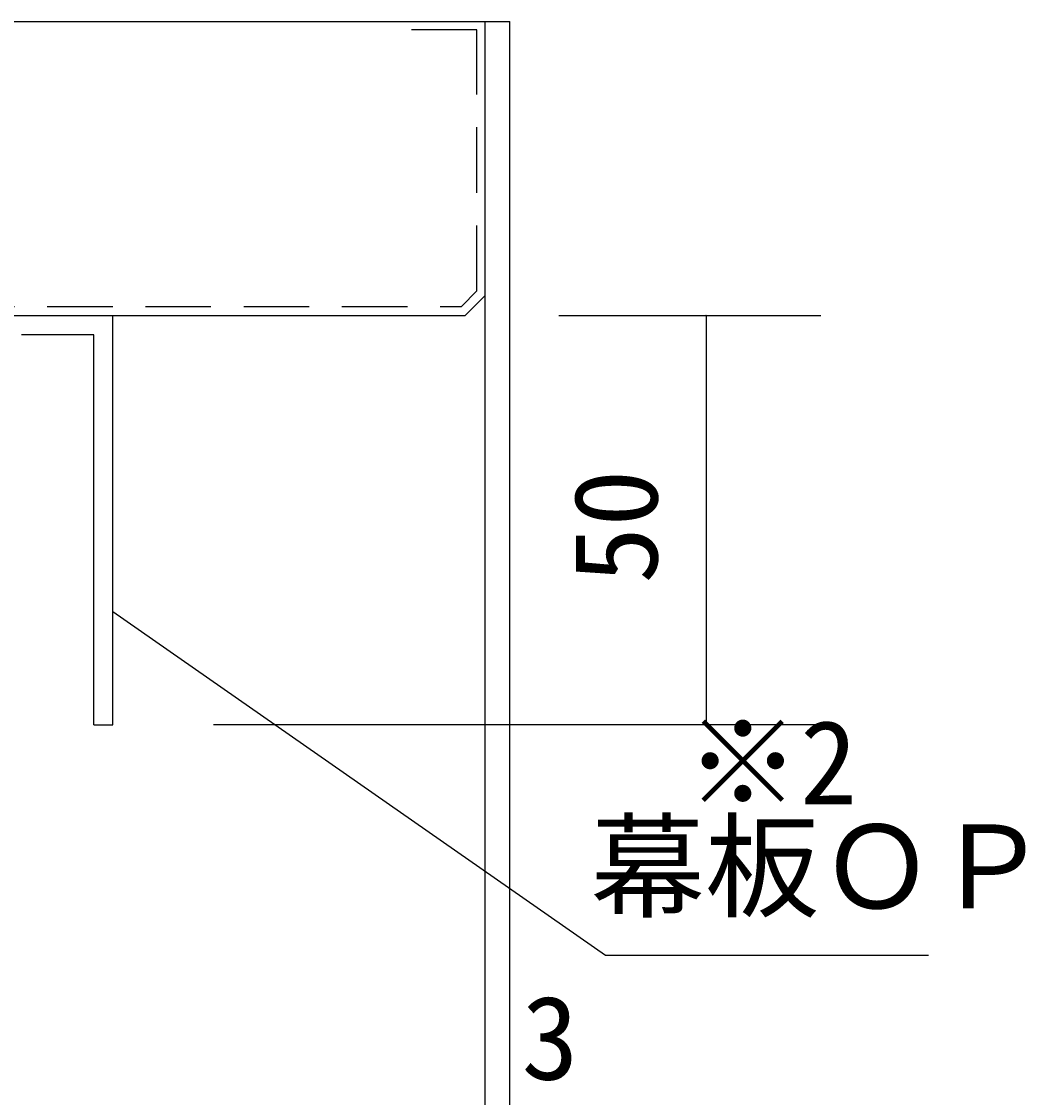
# Model space of a CAD drawing. Units: millimetres, scale not verified. Extents: x -800 to 800, y -554 to 554.
# Drawn here: x -367.3 to -244.6, y 293.3 to 424.9 of the extents above; entities that cross this region are included whole.
import ezdxf
from ezdxf.enums import TextEntityAlignment as Align

# ---------------------------------------------------------------- set-up
doc = ezdxf.new("R2010")
doc.units = ezdxf.units.MM
doc.header["$LTSCALE"] = 4
doc.linetypes.add('USER9', pattern=[3, 2, -1])
doc.layers.add('2-0', color=7, linetype='Continuous', lineweight=25)
doc.styles.add('ＭＳ ゴシック', font='')
doc.styles.get('ＭＳ ゴシック').set_extended_font_data('MS Gothic')

msp = doc.modelspace()

# ---------------------------------------------------------------- linework, layer by layer
at = {"layer": '2-0'}
for p, q in [((-403.289, 424.853), (-307.626, 424.853)), ((-310.624, 250), (-310.624, 424.854)), ((-307.626, 250), (-307.626, 424.854)), ((-313.126, 388.853), (-310.624, 391.353)), ((-313.126, 388.853), (-401.122, 388.853)), ((-356.124, 338.853), (-356.124, 388.853)), ((-269.625, 388.853), (-301.624, 388.853)), ((-283.625, 388.853), (-283.625, 338.852)), ((-283.585, 388.857), (-283.585, 388.853)), ((-358.425, 386.553), (-367.273, 386.553)), ((-358.425, 338.853), (-358.425, 386.553)), ((-358.425, 338.853), (-356.124, 338.853)), ((-269.625, 338.853), (-343.838, 338.853)), ((-283.585, 338.857), (-283.585, 338.853))]:
    msp.add_line(p, q, dxfattribs=at)
at = {"layer": '2-0', "linetype": 'USER9'}
msp.add_lwpolyline([(-401.123, 398.473), (-400.128, 398.473), (-400.128, 390.012), (-313.53, 390.012), (-311.625, 391.917), (-311.625, 423.857), (-321.579, 423.857)], dxfattribs=at)
at = {"layer": '2-0'}
msp.add_lwpolyline([(-356.124, 352.702), (-295.94, 310.701), (-256.445, 310.701)], dxfattribs=at)
for centre, radius, start, end in [((-283.63, 388.853), 0.0357, 176.86368, 183.13632), ((-283.626, 388.853), 0.0398, 182.98696, 188.83598), ((-283.63, 388.853), 0.0353, 164.31621, 170.33391), ((-283.632, 388.853), 0.0334, 170.33578, 176.68119), ((-283.625, 388.854), 0.0405, 188.83906, 194.52147), ((-283.628, 388.852), 0.0374, 158.61296, 164.3175), ((-283.624, 388.854), 0.0414, 194.52248, 200.03351), ((-283.626, 388.852), 0.0395, 153.18895, 158.61644), ((-283.623, 388.854), 0.0424, 200.03276, 205.384), ((-283.625, 388.851), 0.0415, 147.99327, 153.19382), ((-283.622, 388.854), 0.0432, 205.38184, 210.59811), ((-283.622, 388.855), 0.0439, 210.59491, 215.71121), ((-283.623, 388.85), 0.043, 142.96696, 147.99894), ((-283.622, 388.855), 0.0441, 215.70726, 220.76605), ((-283.622, 388.849), 0.0441, 138.04687, 142.97305), ((-283.622, 388.849), 0.0445, 133.16788, 138.05314), ((-283.622, 388.855), 0.044, 220.7616, 225.81061), ((-283.622, 388.849), 0.0443, 128.26434, 133.17417), ((-283.622, 388.854), 0.0433, 225.80588, 230.89625), ((-283.623, 388.85), 0.0434, 123.27096, 128.2705), ((-283.623, 388.853), 0.0422, 230.89146, 236.07603), ((-283.624, 388.851), 0.0419, 118.12406, 123.27677), ((-283.624, 388.852), 0.0407, 236.07148, 241.40286), ((-283.625, 388.851), 0.039, 241.39893, 246.92682), ((-283.624, 388.853), 0.04, 112.76352, 118.12918), ((-283.625, 388.855), 0.0379, 107.13619, 112.76742), ((-283.625, 388.849), 0.0371, 246.92406, 252.69157), ((-283.626, 388.857), 0.0358, 101.20105, 107.13811), ((-283.626, 388.847), 0.0352, 252.69067, 258.72916), ((-283.626, 388.859), 0.0339, 94.93645, 101.20006), ((-283.626, 388.846), 0.0336, 258.73093, 265.05365), ((-283.626, 388.858), 0.0349, 88.41011, 94.7463), ((-283.626, 388.847), 0.0349, 265.24313, 271.59418), ((-283.626, 388.85), 0.0427, 82.88488, 88.58275), ((-283.626, 388.855), 0.0425, 271.41494, 277.14461), ((-283.626, 388.85), 0.0421, 77.22644, 82.87995), ((-283.626, 388.854), 0.0415, 277.14969, 282.87773), ((-283.626, 388.851), 0.0418, 71.6405, 77.2228), ((-283.626, 388.853), 0.041, 282.88194, 288.57878), ((-283.626, 388.851), 0.0418, 66.1416, 71.63828), ((-283.626, 388.853), 0.0408, 288.58196, 294.22721), ((-283.626, 388.851), 0.0419, 60.73169, 66.14074), ((-283.626, 388.853), 0.0408, 294.22931, 299.81231), ((-283.626, 388.853), 0.0409, 299.81342, 305.33275), ((-283.626, 388.85), 0.0421, 55.40122, 60.73205), ((-283.626, 388.85), 0.0422, 50.13089, 55.4026), ((-283.626, 388.853), 0.0411, 305.33301, 310.79525), ((-283.626, 388.851), 0.0421, 44.89356, 50.13305), ((-283.626, 388.853), 0.0413, 310.7949, 316.21291), ((-283.626, 388.851), 0.0417, 39.65626, 44.89626), ((-283.626, 388.853), 0.0415, 316.21217, 321.60318), ((-283.626, 388.851), 0.0411, 34.3822, 39.65925), ((-283.627, 388.853), 0.0416, 321.60228, 326.98579), ((-283.625, 388.852), 0.0403, 29.03282, 34.38523), ((-283.627, 388.853), 0.0416, 326.98498, 332.38073), ((-283.624, 388.852), 0.0392, 23.5701, 29.03557), ((-283.626, 388.853), 0.0415, 332.38024, 337.80616), ((-283.623, 388.853), 0.0379, 17.95925, 23.5722), ((-283.626, 388.853), 0.0414, 337.80622, 343.27642), ((-283.622, 388.853), 0.0367, 12.1721, 17.96027), ((-283.627, 388.853), 0.0417, 354.38136, 0.00443), ((-283.626, 388.853), 0.0414, 343.27723, 348.80016), ((-283.62, 388.853), 0.0354, 6.19108, 12.17154), ((-283.626, 388.853), 0.0415, 348.80188, 354.37864), ((-283.631, 338.853), 0.0347, 170.49491, 176.68601), ((-283.633, 338.853), 0.0326, 176.72951, 183.27049), ((-283.631, 338.853), 0.0347, 183.31399, 189.50509), ((-283.628, 338.853), 0.0378, 164.74068, 170.49882), ((-283.628, 338.854), 0.0378, 189.50118, 195.25932), ((-283.625, 338.852), 0.0409, 159.36121, 164.74693), ((-283.625, 338.855), 0.0409, 195.25307, 200.63879), ((-283.622, 338.851), 0.0437, 154.28181, 159.36864), ((-283.622, 338.856), 0.0437, 200.63136, 205.71819), ((-283.62, 338.85), 0.0461, 149.42279, 154.28972), ((-283.62, 338.857), 0.0461, 205.71028, 210.57721), ((-283.619, 338.849), 0.0478, 144.70329, 149.43083), ((-283.619, 338.858), 0.0478, 210.56917, 215.29671), ((-283.618, 338.849), 0.0485, 140.04274, 144.71133), ((-283.618, 338.858), 0.0485, 215.28867, 219.95726), ((-283.618, 338.849), 0.0482, 135.36097, 140.05078), ((-283.618, 338.858), 0.0482, 219.94922, 224.63903), ((-283.619, 338.85), 0.047, 130.57777, 135.36901), ((-283.619, 338.857), 0.047, 224.63099, 229.42223), ((-283.62, 338.851), 0.0449, 125.61264, 130.58574), ((-283.62, 338.855), 0.0449, 229.41426, 234.38736), ((-283.622, 338.853), 0.0423, 120.38557, 125.62033), ((-283.622, 338.853), 0.0423, 234.37967, 239.61443), ((-283.623, 338.856), 0.0393, 114.81957, 120.39244), ((-283.623, 338.851), 0.0393, 239.60756, 245.18043), ((-283.625, 338.859), 0.0362, 108.84632, 114.8247), ((-283.625, 338.848), 0.0362, 245.1753, 251.15368), ((-283.626, 338.861), 0.0333, 102.41569, 108.84827), ((-283.626, 338.845), 0.0333, 251.15173, 257.58431), ((-283.626, 338.864), 0.0308, 95.50964, 102.41264), ((-283.626, 338.843), 0.0308, 257.58736, 264.49036), ((-283.626, 338.863), 0.0313, 88.22919, 95.29169), ((-283.626, 338.843), 0.0313, 264.70831, 271.77081), ((-283.626, 338.856), 0.0385, 82.08619, 88.41075), ((-283.626, 338.85), 0.0385, 271.58925, 277.91381), ((-283.626, 338.856), 0.0385, 75.88434, 82.07738), ((-283.626, 338.85), 0.0385, 277.92262, 284.11566), ((-283.627, 338.856), 0.0391, 69.86759, 75.87818), ((-283.627, 338.851), 0.0391, 284.12182, 290.13241), ((-283.627, 338.855), 0.0401, 64.06316, 69.8642), ((-283.627, 338.852), 0.0401, 290.1358, 295.93684), ((-283.627, 338.854), 0.0414, 58.47522, 64.06228), ((-283.627, 338.853), 0.0414, 295.93772, 301.52478), ((-283.628, 338.852), 0.0427, 53.08846, 58.47641), ((-283.628, 338.854), 0.0427, 301.52359, 306.91154), ((-283.629, 338.851), 0.0439, 47.87242, 53.09124), ((-283.629, 338.855), 0.0439, 306.90876, 312.12758), ((-283.629, 338.851), 0.0449, 42.78547, 47.87635), ((-283.629, 338.856), 0.0449, 312.12365, 317.21453), ((-283.63, 338.85), 0.0454, 37.77805, 42.79022), ((-283.63, 338.856), 0.0454, 317.20978, 322.22195), ((-283.63, 338.85), 0.0453, 32.79501, 37.78336), ((-283.63, 338.856), 0.0453, 322.21664, 327.20499), ((-283.629, 338.851), 0.0447, 27.7773, 32.80069), ((-283.629, 338.856), 0.0447, 327.19931, 332.2227), ((-283.628, 338.851), 0.0435, 22.66331, 27.78315), ((-283.628, 338.855), 0.0435, 332.21685, 337.33669), ((-283.627, 338.852), 0.0418, 17.39036, 22.66909), ((-283.627, 338.855), 0.0418, 337.33091, 342.60964), ((-283.625, 338.853), 0.0397, 11.89699, 17.3957), ((-283.625, 338.854), 0.0397, 342.6043, 348.10301), ((-283.622, 338.853), 0.0374, 6.12648, 11.90131), ((-283.62, 338.853), 0.0351, 353.87103, 359.96749), ((-283.622, 338.854), 0.0374, 348.09869, 353.87352)]:
    msp.add_arc(centre, radius, start, end, dxfattribs=at)

# ---------------------------------------------------------------- texts
at = {"layer": '2-0', "style": 'ＭＳ ゴシック'}
msp.add_text('50', height=10.26, rotation=90, dxfattribs=at).set_placement((-286.498, 356.109), align=Align.BOTTOM_LEFT)
for s, p in [('※2', (-286.145, 326.076)), ('幕板ＯＰ', (-297.758, 313.336)), ('3', (-306.182, 292.396))]:
    msp.add_text(s, height=10.26, dxfattribs=at).set_placement(p, align=Align.BOTTOM_LEFT)

doc.saveas('drawing.dxf')
